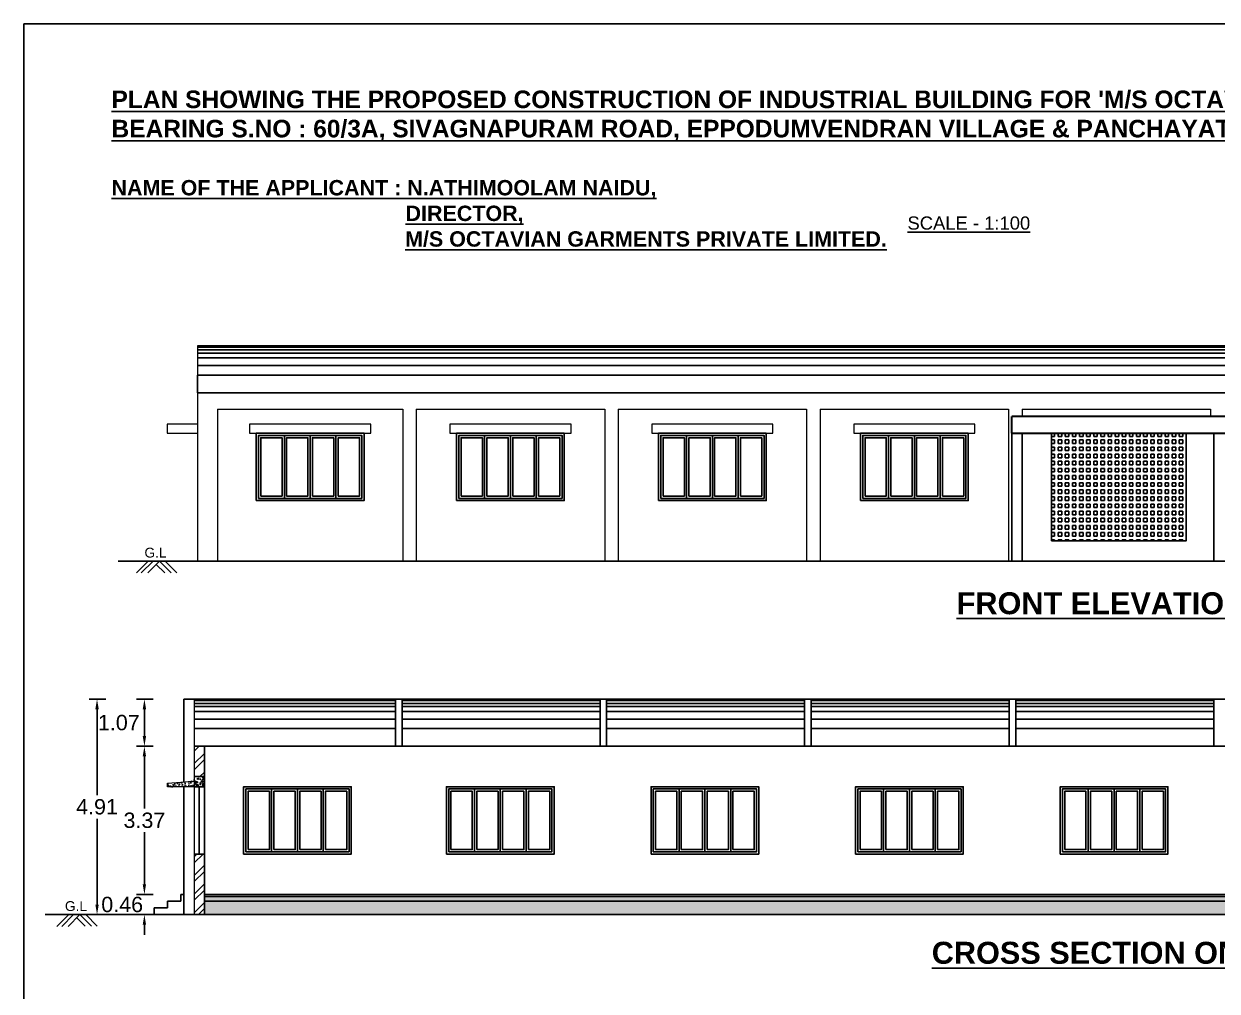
# Model space of a CAD drawing. Header units: metres. Extents: x 3715 to 4596, y 2418 to 2709.
# Drawn here: x 3881.21 to 3908.39, y 2459.38 to 2481.4 of the extents above; entities that cross this region are included whole.
import ezdxf

# ---------------------------------------------------------------- set-up
doc = ezdxf.new("R2010")
doc.units = ezdxf.units.M
doc.header["$MEASUREMENT"] = 0
doc.layers.add('BLK_4_PLINTH_HEIGHT', color=7, linetype='Continuous')
doc.styles.get("Standard").update_dxf_attribs({"font": 'arial.ttf'})
doc.styles.add('TEXT', font='arial.ttf', dxfattribs={"height": 87})
doc.dimstyles.get("Standard").update_dxf_attribs({"dimtxt": 0.35, "dimasz": 0.23, "dimexe": 0.18, "dimexo": 0.0625, "dimgap": 0.09, "dimtad": 0, "dimtih": 1, "dimtoh": 1, "dimzin": 0, "dimdsep": 46, "dimtxsty": 'Standard', "dimcen": 0.09, "dimadec": 0, "dimazin": 0, "dimtfac": 1, "dimtofl": 0, "dimtmove": 2, "dimatfit": 3, "dimfxl": 0, "dimtolj": 1, "dimtzin": 0, "dimarcsym": 0})
pattern_1 = [(45, (-9594.27952, 1521.7733), (-0.2121320344, 0.2121320344), []), (45, (-9594.1381, 1521.7733), (-0.2121320344, 0.2121320344), [])]

# ---------------------------------------------------------------- blocks, each defined once
blk = doc.blocks.new('*D381')
at = {"layer": 'BLK_4_PLINTH_HEIGHT', "color": 0, "lineweight": -2, "ltscale": 0.1}
for p, q in [((3883.952, 2461.81), (3883.952, 2462.04)), ((3884.152, 2461.58), (3883.772, 2461.58)), ((3884.152, 2461.12), (3883.772, 2461.12)), ((3883.952, 2460.89), (3883.952, 2460.66))]:
    blk.add_line(p, q, dxfattribs=at)
at = {"layer": 'BLK_4_PLINTH_HEIGHT', "color": 0, "ltscale": 0.1}
for points in [[(3883.914, 2461.81), (3883.99, 2461.81), (3883.952, 2461.58)], [(3883.914, 2460.89), (3883.99, 2460.89), (3883.952, 2461.12)]]:
    blk.add_solid(points, dxfattribs=at)
at = {"layer": 'BLK_4_PLINTH_HEIGHT', "color": 0, "ltscale": 0.1, "insert": (3883.446, 2461.35), "char_height": 0.35, "attachment_point": 5}
blk.add_mtext('\\A1;0.46', dxfattribs=at)
blk = doc.blocks.new('*D382')
at = {"color": 0, "lineweight": -2, "ltscale": 0.1}
for p, q in [((3884.152, 2464.954), (3883.772, 2464.954)), ((3883.952, 2464.724), (3883.952, 2463.536)), ((3883.952, 2461.81), (3883.952, 2462.998)), ((3884.152, 2461.58), (3883.772, 2461.58))]:
    blk.add_line(p, q, dxfattribs=at)
at = {"color": 0, "ltscale": 0.1}
for points in [[(3883.914, 2464.724), (3883.99, 2464.724), (3883.952, 2464.954)], [(3883.914, 2461.81), (3883.99, 2461.81), (3883.952, 2461.58)]]:
    blk.add_solid(points, dxfattribs=at)
at = {"color": 0, "ltscale": 0.1, "insert": (3883.952, 2463.267), "char_height": 0.35, "attachment_point": 5}
blk.add_mtext('\\A1;3.37', dxfattribs=at)
blk = doc.blocks.new('*D383')
at = {"color": 0, "lineweight": -2, "ltscale": 0.1}
for p, q in [((3884.152, 2466.028), (3883.772, 2466.028)), ((3883.952, 2465.798), (3883.952, 2465.184)), ((3884.152, 2464.954), (3883.772, 2464.954))]:
    blk.add_line(p, q, dxfattribs=at)
at = {"color": 0, "ltscale": 0.1}
for points in [[(3883.914, 2465.798), (3883.99, 2465.798), (3883.952, 2466.028)], [(3883.914, 2465.184), (3883.99, 2465.184), (3883.952, 2464.954)]]:
    blk.add_solid(points, dxfattribs=at)
at = {"color": 0, "ltscale": 0.1, "insert": (3883.369, 2465.491), "char_height": 0.35, "attachment_point": 5}
blk.add_mtext('\\A1;1.07', dxfattribs=at)
blk = doc.blocks.new('*D384')
at = {"color": 0, "lineweight": -2, "ltscale": 0.1}
for p, q in [((3883.073, 2466.028), (3882.693, 2466.028)), ((3882.873, 2465.798), (3882.873, 2463.843)), ((3882.873, 2461.35), (3882.873, 2463.305)), ((3883.073, 2461.12), (3882.693, 2461.12))]:
    blk.add_line(p, q, dxfattribs=at)
at = {"color": 0, "ltscale": 0.1}
for points in [[(3882.835, 2465.798), (3882.912, 2465.798), (3882.873, 2466.028)], [(3882.835, 2461.35), (3882.912, 2461.35), (3882.873, 2461.12)]]:
    blk.add_solid(points, dxfattribs=at)
at = {"color": 0, "ltscale": 0.1, "insert": (3882.873, 2463.574), "char_height": 0.35, "attachment_point": 5}
blk.add_mtext('\\A1;4.91', dxfattribs=at)

msp = doc.modelspace()

# ---------------------------------------------------------------- hatches: boundary and pattern name
h = msp.add_hatch()
h.set_pattern_fill('SQUARE', color=256, scale=0.025556)
h.set_pattern_definition([(0, (3678.22401, 2365.39379), (0, 0.081138885), [0.081138885, -0.081138885]), (90, (3678.22401, 2365.39379), (-0.081138885, 0), [0.081138885, -0.081138885])])
h.paths.add_polyline_path([(3904.60977, 2469.62778), (3907.67643, 2469.62778), (3907.67643, 2472.08112), (3904.60977, 2472.08112)])
at = {"ltscale": 0.1}
h = msp.add_hatch(dxfattribs=at)
h.set_pattern_fill('ANSI32', color=256, scale=0.8)
h.set_pattern_definition(pattern_1)
h.paths.add_polyline_path([(3885.31817, 2464.95375), (3885.08519, 2464.95375), (3885.08519, 2464.26375), (3885.31817, 2464.26375)])
at = {"ltscale": 10}
h = msp.add_hatch(dxfattribs=at)
h.set_pattern_fill('AR-CONC', color=256, scale=0.025556, style=0)
h.set_pattern_definition([(50, (1902.8359, 2814.7979), (0.183299824, -0.016036657), [0.019166667, -0.210833333]), (355, (1902.8359, 2814.7979), (-0.035458674, 0.192226879), [0.015333333, -0.168666667]), (100.4514, (1902.85117, 2814.79656), (0.147841286, 0.176190105), [0.01628916, -0.179180762]), (46.1842, (1902.8359, 2814.849), (0.27273938, -0.042299304), [0.02875, -0.31625]), (96.6356, (1902.85863, 2814.84548), (0.238858247, 0.248941234), [0.02443374, -0.2687711]), (351.1842, (1902.8359, 2814.849), (0.238858053, 0.24894142), [0.023, -0.253]), (21, (1902.86145, 2814.83623), (0.152542913, -0.102891494), [0.019166667, -0.210833333]), (326, (1902.86145, 2814.83623), (0.062180585, 0.185316123), [0.015333333, -0.168666667]), (71.4514, (1902.87417, 2814.82766), (0.21472356, 0.08242446), [0.01628916, -0.179180762]), (37.5, (1902.8359, 2814.797896), (0.0031075186, 0.0850728737), [0, -0.166622222, 0, -0.171222222, 0, -0.1693055555]), (7.5, (1902.8359, 2814.7979), (0.0672288818, 0.100794104), [0, -0.097622222, 0, -0.162788889, 0, -0.0645277777]), (327.5, (1902.77891, 2814.797896), (0.1364212892, -0.0057640228), [0, -0.063888889, 0, -0.199333333, 0, -0.2645]), (317.5, (1902.75335, 2814.7979), (0.1490364654, 0.0255823844), [0, -0.0830555555, 0, -0.132377778, 0, -0.187833333])])
h.paths.add_polyline_path([(3885.31817, 2464.16153), (3885.31817, 2464.03376), (3885.08817, 2464.03376), (3884.47483, 2464.03375), (3884.47483, 2464.11042), (3885.02097, 2464.15593), (3885.08817, 2464.16153), (3885.08817, 2464.16153)])
h = msp.add_hatch(dxfattribs=at)
h.set_pattern_fill('AR-CONC', color=256, scale=0.025556, style=0)
h.set_pattern_definition([(130, (5951.28962, 2814.7979), (-0.183299824, -0.016036657), [0.019166667, -0.210833333]), (185, (5951.28962, 2814.7979), (0.035458674, 0.192226879), [0.015333333, -0.168666667]), (79.5486, (5951.27435, 2814.79656), (-0.147841286, 0.176190105), [0.01628916, -0.179180762]), (133.8158, (5951.28962, 2814.849), (-0.27273938, -0.042299304), [0.02875, -0.31625]), (83.3644, (5951.2669, 2814.84548), (-0.238858247, 0.248941234), [0.02443374, -0.2687711]), (188.8158, (5951.28962, 2814.849), (-0.238858053, 0.24894142), [0.023, -0.253]), (159, (5951.26407, 2814.83623), (-0.152542913, -0.102891494), [0.019166667, -0.210833333]), (214, (5951.26407, 2814.83623), (-0.062180585, 0.185316123), [0.015333333, -0.168666667]), (108.5486, (5951.25135, 2814.82765), (-0.21472356, 0.08242446), [0.01628916, -0.179180762]), (142.5, (5951.28962, 2814.797894), (-0.0031075186, 0.0850728737), [0, -0.166622222, 0, -0.171222222, 0, -0.1693055555]), (172.5, (5951.28962, 2814.79789), (-0.0672288818, 0.100794104), [0, -0.097622222, 0, -0.162788889, 0, -0.0645277777]), (212.5, (5951.34661, 2814.797894), (-0.1364212892, -0.0057640228), [0, -0.063888889, 0, -0.199333333, 0, -0.2645]), (222.5, (5951.37217, 2814.79789), (-0.1490364654, 0.0255823844), [0, -0.0830555555, 0, -0.132377778, 0, -0.187833333])])
h.paths.add_polyline_path([(3885.31817, 2464.26375), (3885.08817, 2464.26375), (3885.08817, 2464.03375), (3885.31817, 2464.03375)])
h = msp.add_hatch(dxfattribs=at)
h.set_pattern_fill('AR-CONC', color=256, scale=0.025556, style=0)
h.set_pattern_definition([(50, (1902.8359, 2814.7979), (0.183299824, -0.016036657), [0.019166667, -0.210833333]), (355, (1902.8359, 2814.7979), (-0.035458674, 0.192226879), [0.015333333, -0.168666667]), (100.4514, (1902.85117, 2814.79656), (0.147841286, 0.176190105), [0.01628916, -0.179180762]), (46.1842, (1902.8359, 2814.849), (0.27273938, -0.042299304), [0.02875, -0.31625]), (96.6356, (1902.85863, 2814.84548), (0.238858247, 0.248941234), [0.02443374, -0.2687711]), (351.1842, (1902.8359, 2814.849), (0.238858053, 0.24894142), [0.023, -0.253]), (21, (1902.86145, 2814.83623), (0.152542913, -0.102891494), [0.019166667, -0.210833333]), (326, (1902.86145, 2814.83623), (0.062180585, 0.185316123), [0.015333333, -0.168666667]), (71.4514, (1902.87417, 2814.82765), (0.21472356, 0.08242446), [0.01628916, -0.179180762]), (37.5, (1902.8359, 2814.797894), (0.0031075186, 0.0850728737), [0, -0.166622222, 0, -0.171222222, 0, -0.1693055555]), (7.5, (1902.8359, 2814.79789), (0.0672288818, 0.100794104), [0, -0.097622222, 0, -0.162788889, 0, -0.0645277777]), (327.5, (1902.77891, 2814.797894), (0.1364212892, -0.0057640228), [0, -0.063888889, 0, -0.199333333, 0, -0.2645]), (317.5, (1902.75335, 2814.79789), (0.1490364654, 0.0255823844), [0, -0.0830555555, 0, -0.132377778, 0, -0.187833333])])
h.paths.add_polyline_path([(3885.08817, 2464.16153), (3885.31817, 2464.16153), (3885.31817, 2464.03375), (3885.08817, 2464.03375)])
at = {"ltscale": 0.1}
h = msp.add_hatch(dxfattribs=at)
h.set_pattern_fill('ANSI32', color=256, scale=0.8)
h.set_pattern_definition(pattern_1)
h.paths.add_polyline_path([(3885.31817, 2461.12042), (3885.08519, 2461.12042), (3885.08519, 2462.50042), (3885.31817, 2462.50042)])
h = msp.add_hatch(dxfattribs=at)
h.set_pattern_fill('AR-CONC', color=256, scale=0.03)
h.set_pattern_definition([(50, (-9594.27952, 1521.7733), (0.2151780548, -0.0188256405), [0.0225, -0.2475]), (355, (-9594.27952, 1521.7733), (-0.0416254, 0.22565764), [0.018, -0.198]), (100.4514445, (-9594.26158, 1521.77174), (0.173552654, 0.2068319973), [0.0191220576, -0.2103426336]), (46.1842, (-9594.27952, 1521.8333), (0.320172399, -0.049655784), [0.03375, -0.37125]), (96.6356355, (-9594.25283, 1521.82917), (0.280398584, 0.29223558), [0.0286831026, -0.315514128]), (351.184164, (-9594.2795, 1521.8333), (0.2803985835, 0.29223558), [0.027, -0.297]), (21, (-9594.24952, 1521.8183), (0.1790721156, -0.1207856672), [0.0225, -0.2475]), (326, (-9594.24952, 1521.8183), (0.0729945996, 0.2175450135), [0.018, -0.198]), (71.4514447, (-9594.2346, 1521.80824), (0.252066713, 0.096759346), [0.019122057, -0.2103426336]), (37.5, (-9594.279516, 1521.77331), (0.0036479566, 0.09986815615), [0, -0.1956, 0, -0.201, 0, -0.19875]), (7.5, (-9594.27952, 1521.77331), (0.0789208612, 0.1183235136), [0, -0.1146, 0, -0.1911, 0, -0.07575]), (327.5, (-9594.34642, 1521.77331), (0.16014673085, -0.0067664615), [0, -0.075, 0, -0.234, 0, -0.3105]), (317.5, (-9594.37642, 1521.77331), (0.1749558508, 0.0300314947), [0, -0.0975, 0, -0.1554, 0, -0.2205])])
h.paths.add_polyline_path([(3926.9436, 2461.53042), (3885.31817, 2461.53042), (3885.31817, 2461.43042), (3926.9436, 2461.43042)])
h = msp.add_hatch(dxfattribs=at)
h.set_pattern_fill('AR-SAND', color=256, scale=0.12)
h.set_pattern_definition([(37.5, (-9594.27952, 1521.7733), (-0.007559203, 0.2312188523), [0, -0.1824, 0, -0.204, 0, -0.195]), (7.5, (-9594.27952, 1521.7733), (0.2123732046, 0.338657528), [0, -0.0984, 0, -0.1644, 0, -0.063]), (327.5, (-9594.42712, 1521.7733), (0.3736970234, 0.0006790864), [0, -0.06, 0, -0.216, 0, -0.282]), (317.5, (-9594.4271, 1521.7733), (0.3607351925, 0.105321068), [0, -0.03, 0, -0.1416, 0, -0.162])])
h.paths.add_polyline_path([(3885.31817, 2461.43042), (3885.31817, 2461.12042), (3926.9436, 2461.12042), (3926.9436, 2461.43042)])

# ---------------------------------------------------------------- linework, layer by layer
at = {"lineweight": 15}
for p, q in [((3885.15937, 2474.07491, 0), (3885.15937, 2469.16778)), ((3885.61937, 2472.62999), (3885.61937, 2469.16778)), ((3885.61937, 2472.62999), (3889.83604, 2472.62999)), ((3889.83604, 2472.62999), (3889.83604, 2469.16778)), ((3890.1427, 2472.62999), (3890.1427, 2469.16778)), ((3890.1427, 2472.62999), (3894.43604, 2472.62999)), ((3894.43604, 2472.62999), (3894.43604, 2469.16778)), ((3894.7427, 2472.62999), (3894.7427, 2469.16778)), ((3894.7427, 2472.62999), (3899.03604, 2472.62999)), ((3899.03604, 2472.62999), (3899.03604, 2469.16778)), ((3899.3427, 2472.62999), (3899.3427, 2469.16778)), ((3899.3427, 2472.62999), (3903.63604, 2472.62999)), ((3903.63604, 2472.62999), (3903.63604, 2469.16778)), ((3903.9427, 2472.62999), (3903.9427, 2472.46445)), ((3903.9427, 2472.62999), (3903.9427, 2472.46445)), ((3903.9427, 2472.62999), (3908.23604, 2472.62999)), ((3908.23604, 2472.62999), (3908.23604, 2472.46445)), ((3885.08519, 2466.02755, 0), (3885.08519, 2461.12042))]:
    msp.add_line(p, q, dxfattribs=at)
for p, q in [((3927.17658, 2474.07491, 0), (3885.15937, 2474.07491, 0)), ((3927.17658, 2474.04285, 0), (3885.15937, 2474.04285, 0)), ((3927.17658, 2473.97873, 0), (3885.15937, 2473.97873, 0)), ((3927.17658, 2473.90544, 0), (3885.15937, 2473.90544, 0)), ((3927.17658, 2473.79551, 0), (3885.15937, 2473.79551, 0)), ((3927.17658, 2473.62145, 0), (3885.15937, 2473.62145, 0)), ((3887.13993, 2472.03001), (3887.13993, 2470.59889)), ((3887.7277, 2472.03001), (3887.7277, 2470.59889)), ((3888.31548, 2472.03001), (3888.31548, 2470.59889)), ((3891.70159, 2472.03001), (3891.70159, 2470.59889)), ((3892.28937, 2472.03001), (3892.28937, 2470.59889)), ((3892.87715, 2472.03001), (3892.87715, 2470.59889)), ((3896.30159, 2472.03001), (3896.30159, 2470.59889)), ((3896.88937, 2472.03001), (3896.88937, 2470.59889)), ((3897.47715, 2472.03001), (3897.47715, 2470.59889)), ((3900.90159, 2472.03001), (3900.90159, 2470.59889)), ((3901.48937, 2472.03001), (3901.48937, 2470.59889)), ((3902.07715, 2472.03001), (3902.07715, 2470.59889)), ((3883.35605, 2469.16778), (3928.5285, 2469.16778)), ((3927.4054, 2466.02755, 0), (3884.85221, 2466.02755, 0)), ((3889.66973, 2465.99549, 0), (3885.08519, 2465.99549, 0)), ((3889.66973, 2465.93136, 0), (3885.08519, 2465.93136, 0)), ((3894.32927, 2465.99549, 0), (3889.81973, 2465.99549, 0)), ((3894.32927, 2465.93136, 0), (3889.81973, 2465.93136, 0)), ((3898.98881, 2465.99549, 0), (3894.47927, 2465.99549, 0)), ((3898.98881, 2465.93136, 0), (3894.47927, 2465.93136, 0)), ((3903.64834, 2465.99549, 0), (3899.13881, 2465.99549, 0)), ((3903.64834, 2465.93136, 0), (3899.13881, 2465.93136, 0)), ((3908.30788, 2465.99549, 0), (3903.79834, 2465.99549, 0)), ((3908.30788, 2465.93136, 0), (3903.79834, 2465.93136, 0)), ((3889.66973, 2465.85807, 0), (3885.08519, 2465.85807, 0)), ((3889.66973, 2465.74814, 0), (3885.08519, 2465.74814, 0)), ((3894.32927, 2465.85807, 0), (3889.81973, 2465.85807, 0)), ((3894.32927, 2465.74814, 0), (3889.81973, 2465.74814, 0)), ((3898.98881, 2465.85807, 0), (3894.47927, 2465.85807, 0)), ((3898.98881, 2465.74814, 0), (3894.47927, 2465.74814, 0)), ((3903.64834, 2465.85807, 0), (3899.13881, 2465.85807, 0)), ((3903.64834, 2465.74814, 0), (3899.13881, 2465.74814, 0)), ((3908.30788, 2465.85807, 0), (3903.79834, 2465.85807, 0)), ((3908.30788, 2465.74814, 0), (3903.79834, 2465.74814, 0)), ((3889.66973, 2465.57408, 0), (3885.08519, 2465.57408, 0)), ((3894.32927, 2465.57408, 0), (3889.81973, 2465.57408, 0)), ((3898.98881, 2465.57408, 0), (3894.47927, 2465.57408, 0)), ((3903.64834, 2465.57408, 0), (3899.13881, 2465.57408, 0)), ((3908.30788, 2465.57408, 0), (3903.79834, 2465.57408, 0)), ((3886.85013, 2463.98264), (3886.85013, 2462.55153)), ((3887.43791, 2463.98264), (3887.43791, 2462.55153)), ((3888.02569, 2463.98264), (3888.02569, 2462.55153)), ((3891.47084, 2463.98264), (3891.47084, 2462.55153)), ((3892.05862, 2463.98264), (3892.05862, 2462.55153)), ((3892.6464, 2463.98264), (3892.6464, 2462.55153)), ((3896.13038, 2463.98264), (3896.13038, 2462.55153)), ((3896.71816, 2463.98264), (3896.71816, 2462.55153)), ((3897.30594, 2463.98264), (3897.30594, 2462.55153)), ((3900.78992, 2463.98264), (3900.78992, 2462.55153)), ((3901.3777, 2463.98264), (3901.3777, 2462.55153)), ((3901.96548, 2463.98264), (3901.96548, 2462.55153)), ((3905.44946, 2463.98264), (3905.44946, 2462.55153)), ((3906.03724, 2463.98264), (3906.03724, 2462.55153)), ((3906.62501, 2463.98264), (3906.62501, 2462.55153)), ((3885.31817, 2461.58042), (3926.9436, 2461.58042)), ((3884.47852, 2461.42709), (3884.47852, 2461.27375)), ((3884.78519, 2461.42709), (3884.47852, 2461.42709)), ((3885.31817, 2461.53042), (3926.9436, 2461.53042)), ((3885.31817, 2461.43042), (3926.9436, 2461.43042)), ((3881.69152, 2461.12042), (3928.6706, 2461.12042)), ((3884.47852, 2461.27375), (3884.17186, 2461.27375)), ((3884.17186, 2461.27375), (3884.17186, 2461.12042))]:
    msp.add_line(p, q)
at = {"lineweight": 25}
for p, q in [((3885.15937, 2473.4029, 0), (3927.17658, 2473.4029, 0)), ((3885.15937, 2473.00112, 0), (3885.15937, 2473.4029, 0)), ((3885.15937, 2473.00112, 0), (3927.17658, 2473.00112, 0)), ((3903.7127, 2472.08112), (3903.7127, 2469.16778)), ((3903.9427, 2472.08112), (3903.9427, 2469.16778)), ((3908.3127, 2472.08112), (3908.3127, 2469.16778)), ((3884.03871, 2469.16778), (3883.77043, 2468.89951)), ((3884.15021, 2469.16778), (3883.88194, 2468.89951)), ((3884.22311, 2469.09488), (3884.41442, 2468.90357)), ((3884.42568, 2469.16778), (3884.68989, 2468.90357)), ((3885.08519, 2465.35553, 0), (3889.66973, 2465.35553, 0)), ((3889.81973, 2465.35553, 0), (3894.32927, 2465.35553, 0)), ((3894.47927, 2465.35553, 0), (3898.98881, 2465.35553, 0)), ((3899.13881, 2465.35553, 0), (3903.64834, 2465.35553, 0)), ((3903.79834, 2465.35553, 0), (3908.30788, 2465.35553, 0)), ((3885.08519, 2464.95375, 0), (3927.17658, 2464.95375, 0)), ((3882.22761, 2461.12042), (3881.95934, 2460.85215)), ((3882.33911, 2461.12042), (3882.07084, 2460.85215)), ((3882.41202, 2461.04752), (3882.60332, 2460.85621)), ((3882.61458, 2461.12042), (3882.8788, 2460.85621))]:
    msp.add_line(p, q, dxfattribs=at)
at = {"lineweight": 35}
for p, q in [((3903.7127, 2472.08112, 0.00001), (3903.7127, 2472.46445, -0.00002)), ((3926.93882, 2472.46445, -0.00298), (3903.7127, 2472.46445, 0)), ((3903.7127, 2472.08112, 0.00001), (3926.93882, 2472.08112, 0))]:
    msp.add_line(p, q, dxfattribs=at)
at = {"linetype": 'Continuous', "lineweight": 20}
for p, q in [((3885.15937, 2472.28556), (3884.46937, 2472.28556)), ((3884.46937, 2472.28556), (3884.46937, 2472.08112)), ((3889.1077, 2472.28556), (3886.3477, 2472.28556)), ((3886.3477, 2472.28556), (3886.3477, 2472.08112)), ((3889.1077, 2472.08112), (3889.1077, 2472.28556)), ((3893.66937, 2472.28556), (3890.90937, 2472.28556)), ((3890.90937, 2472.28556), (3890.90937, 2472.08112)), ((3893.66937, 2472.08112), (3893.66937, 2472.28556)), ((3898.26937, 2472.28556), (3895.50937, 2472.28556)), ((3895.50937, 2472.28556), (3895.50937, 2472.08112)), ((3898.26937, 2472.08112), (3898.26937, 2472.28556)), ((3902.86937, 2472.28556), (3900.10937, 2472.28556)), ((3900.10937, 2472.28556), (3900.10937, 2472.08112)), ((3902.86937, 2472.08112), (3902.86937, 2472.28556)), ((3884.46937, 2472.08112), (3885.15937, 2472.08112)), ((3886.3477, 2472.08112), (3889.1077, 2472.08112)), ((3890.90937, 2472.08112), (3893.66937, 2472.08112)), ((3895.50937, 2472.08112), (3898.26937, 2472.08112)), ((3900.10937, 2472.08112), (3902.86937, 2472.08112))]:
    msp.add_line(p, q, dxfattribs=at)
at = {"lineweight": 20}
for p, q in [((3904.60977, 2469.62778), (3904.60977, 2472.08112)), ((3907.67643, 2469.62778), (3907.67643, 2472.08112)), ((3907.67643, 2469.62778), (3904.60977, 2469.62778))]:
    msp.add_line(p, q, dxfattribs=at)
at = {"ltscale": 0.1}
for p, q in [((3884.85221, 2464.14187), (3884.85221, 2466.02755)), ((3889.66973, 2466.02755), (3889.66973, 2464.95375)), ((3889.81973, 2466.02755), (3889.81973, 2464.95375)), ((3894.32927, 2466.02755), (3894.32927, 2464.95375)), ((3894.47927, 2466.02755), (3894.47927, 2464.95375)), ((3898.98881, 2466.02755), (3898.98881, 2464.95375)), ((3899.13881, 2466.02755), (3899.13881, 2464.95375)), ((3903.64834, 2466.02755), (3903.64834, 2464.95375)), ((3903.79834, 2466.02755), (3903.79834, 2464.95375)), ((3908.30788, 2466.02755), (3908.30788, 2464.95375)), ((3885.31817, 2461.12042), (3885.31817, 2464.95375)), ((3884.85221, 2461.12042), (3884.85221, 2464.03375)), ((3885.31401, 2464.03375), (3885.08103, 2464.03375)), ((3885.31817, 2464.26375), (3885.08519, 2464.26375)), ((3885.19752, 2464.03375), (3885.19752, 2462.50042)), ((3885.31401, 2462.50042), (3885.08103, 2462.50042)), ((3884.85221, 2461.58042), (3884.78519, 2461.58042)), ((3884.78519, 2461.58042), (3884.78519, 2461.42709))]:
    msp.add_line(p, q, dxfattribs=at)
at = {"lineweight": 20, "ltscale": 10}
for p, q in [((3884.47483, 2464.11042), (3885.08519, 2464.16128)), ((3884.47483, 2464.03375), (3884.47483, 2464.11042)), ((3885.31817, 2464.03375), (3884.47483, 2464.03375))]:
    msp.add_line(p, q, dxfattribs=at)
at = {"ltscale": 0.1}
msp.add_lwpolyline([(3958.86444, 2481.40153), (3881.20659, 2481.40153), (3881.20659, 2431.39604), (3958.86444, 2431.47604)], close=True, dxfattribs=at)
for points in [[(3886.50104, 2470.54778), (3888.95437, 2470.54778), (3888.95437, 2472.08112), (3886.50104, 2472.08112)], [(3886.55215, 2470.59889), (3888.90326, 2470.59889), (3888.90326, 2472.03001), (3886.55215, 2472.03001)], [(3886.60326, 2470.65001), (3887.08881, 2470.65001), (3887.08881, 2471.97889), (3886.60326, 2471.97889)], [(3887.19104, 2470.65001), (3887.67659, 2470.65001), (3887.67659, 2471.97889), (3887.19104, 2471.97889)], [(3887.77881, 2470.65001), (3888.26437, 2470.65001), (3888.26437, 2471.97889), (3887.77881, 2471.97889)], [(3888.36659, 2470.65001), (3888.85215, 2470.65001), (3888.85215, 2471.97889), (3888.36659, 2471.97889)], [(3891.0627, 2470.54778), (3893.51604, 2470.54778), (3893.51604, 2472.08112), (3891.0627, 2472.08112)], [(3891.11381, 2470.59889), (3893.46493, 2470.59889), (3893.46493, 2472.03001), (3891.11381, 2472.03001)], [(3891.16493, 2470.65001), (3891.65048, 2470.65001), (3891.65048, 2471.97889), (3891.16493, 2471.97889)], [(3891.7527, 2470.65001), (3892.23826, 2470.65001), (3892.23826, 2471.97889), (3891.7527, 2471.97889)], [(3892.34048, 2470.65001), (3892.82604, 2470.65001), (3892.82604, 2471.97889), (3892.34048, 2471.97889)], [(3892.92826, 2470.65001), (3893.41381, 2470.65001), (3893.41381, 2471.97889), (3892.92826, 2471.97889)], [(3895.6627, 2470.54778), (3898.11604, 2470.54778), (3898.11604, 2472.08112), (3895.6627, 2472.08112)], [(3895.71381, 2470.59889), (3898.06493, 2470.59889), (3898.06493, 2472.03001), (3895.71381, 2472.03001)], [(3895.76493, 2470.65001), (3896.25048, 2470.65001), (3896.25048, 2471.97889), (3895.76493, 2471.97889)], [(3896.3527, 2470.65001), (3896.83826, 2470.65001), (3896.83826, 2471.97889), (3896.3527, 2471.97889)], [(3896.94048, 2470.65001), (3897.42604, 2470.65001), (3897.42604, 2471.97889), (3896.94048, 2471.97889)], [(3897.52826, 2470.65001), (3898.01381, 2470.65001), (3898.01381, 2471.97889), (3897.52826, 2471.97889)], [(3900.2627, 2470.54778), (3902.71604, 2470.54778), (3902.71604, 2472.08112), (3900.2627, 2472.08112)], [(3900.31381, 2470.59889), (3902.66492, 2470.59889), (3902.66492, 2472.03001), (3900.31381, 2472.03001)], [(3900.36493, 2470.65001), (3900.85048, 2470.65001), (3900.85048, 2471.97889), (3900.36493, 2471.97889)], [(3900.9527, 2470.65001), (3901.43826, 2470.65001), (3901.43826, 2471.97889), (3900.9527, 2471.97889)], [(3901.54048, 2470.65001), (3902.02604, 2470.65001), (3902.02604, 2471.97889), (3901.54048, 2471.97889)], [(3902.12826, 2470.65001), (3902.61381, 2470.65001), (3902.61381, 2471.97889), (3902.12826, 2471.97889)], [(3904.60977, 2469.62778), (3907.67643, 2469.62778), (3907.67643, 2472.08112), (3904.60977, 2472.08112)], [(3886.21125, 2462.50042), (3888.66458, 2462.50042), (3888.66458, 2464.03375), (3886.21125, 2464.03375)], [(3890.83195, 2462.50042), (3893.28529, 2462.50042), (3893.28529, 2464.03375), (3890.83195, 2464.03375)], [(3895.49149, 2462.50042), (3897.94483, 2462.50042), (3897.94483, 2464.03375), (3895.49149, 2464.03375)], [(3900.15103, 2462.50042), (3902.60436, 2462.50042), (3902.60436, 2464.03375), (3900.15103, 2464.03375)], [(3904.81057, 2462.50042), (3907.2639, 2462.50042), (3907.2639, 2464.03375), (3904.81057, 2464.03375)], [(3886.26236, 2462.55153), (3888.61347, 2462.55153), (3888.61347, 2463.98264), (3886.26236, 2463.98264)], [(3886.31347, 2462.60264), (3886.79902, 2462.60264), (3886.79902, 2463.93153), (3886.31347, 2463.93153)], [(3886.90125, 2462.60264), (3887.3868, 2462.60264), (3887.3868, 2463.93153), (3886.90125, 2463.93153)], [(3887.48902, 2462.60264), (3887.97458, 2462.60264), (3887.97458, 2463.93153), (3887.48902, 2463.93153)], [(3888.0768, 2462.60264), (3888.56236, 2462.60264), (3888.56236, 2463.93153), (3888.0768, 2463.93153)], [(3890.88307, 2462.55153), (3893.23418, 2462.55153), (3893.23418, 2463.98264), (3890.88307, 2463.98264)], [(3890.93418, 2462.60264), (3891.41973, 2462.60264), (3891.41973, 2463.93153), (3890.93418, 2463.93153)], [(3891.52195, 2462.60264), (3892.00751, 2462.60264), (3892.00751, 2463.93153), (3891.52195, 2463.93153)], [(3892.10973, 2462.60264), (3892.59529, 2462.60264), (3892.59529, 2463.93153), (3892.10973, 2463.93153)], [(3892.69751, 2462.60264), (3893.18307, 2462.60264), (3893.18307, 2463.93153), (3892.69751, 2463.93153)], [(3895.5426, 2462.55153), (3897.89372, 2462.55153), (3897.89372, 2463.98264), (3895.5426, 2463.98264)], [(3895.59372, 2462.60264), (3896.07927, 2462.60264), (3896.07927, 2463.93153), (3895.59372, 2463.93153)], [(3896.18149, 2462.60264), (3896.66705, 2462.60264), (3896.66705, 2463.93153), (3896.18149, 2463.93153)], [(3896.76927, 2462.60264), (3897.25483, 2462.60264), (3897.25483, 2463.93153), (3896.76927, 2463.93153)], [(3897.35705, 2462.60264), (3897.8426, 2462.60264), (3897.8426, 2463.93153), (3897.35705, 2463.93153)], [(3900.20214, 2462.55153), (3902.55325, 2462.55153), (3902.55325, 2463.98264), (3900.20214, 2463.98264)], [(3900.25325, 2462.60264), (3900.73881, 2462.60264), (3900.73881, 2463.93153), (3900.25325, 2463.93153)], [(3900.84103, 2462.60264), (3901.32659, 2462.60264), (3901.32659, 2463.93153), (3900.84103, 2463.93153)], [(3901.42881, 2462.60264), (3901.91437, 2462.60264), (3901.91437, 2463.93153), (3901.42881, 2463.93153)], [(3902.01659, 2462.60264), (3902.50214, 2462.60264), (3902.50214, 2463.93153), (3902.01659, 2463.93153)], [(3904.86168, 2462.55153), (3907.21279, 2462.55153), (3907.21279, 2463.98264), (3904.86168, 2463.98264)], [(3904.91279, 2462.60264), (3905.39835, 2462.60264), (3905.39835, 2463.93153), (3904.91279, 2463.93153)], [(3905.50057, 2462.60264), (3905.98613, 2462.60264), (3905.98613, 2463.93153), (3905.50057, 2463.93153)], [(3906.08835, 2462.60264), (3906.5739, 2462.60264), (3906.5739, 2463.93153), (3906.08835, 2463.93153)], [(3906.67613, 2462.60264), (3907.16168, 2462.60264), (3907.16168, 2463.93153), (3906.67613, 2463.93153)]]:
    msp.add_lwpolyline(points, close=True)
at = {"lineweight": 25}
for points in [[(3884.56023, 2468.90357), (3884.29602, 2469.16778), (3884.02774, 2468.89951)], [(3882.74913, 2460.85621), (3882.48492, 2461.12042), (3882.21665, 2460.85215)]]:
    msp.add_lwpolyline(points, dxfattribs=at)
at = {"layer": 'BLK_4_PLINTH_HEIGHT'}
msp.add_line((3885.31817, 2461.58042), (3885.31817, 2461.12042), dxfattribs=at)

# ---------------------------------------------------------------- texts
at = {"lineweight": 25}
for p in [(3883.95303, 2469.25012), (3882.14194, 2461.20276)]:
    msp.add_text('G.L', height=0.223783, dxfattribs=at).set_placement(p)
at = {"attachment_point": 1}
for s, width, heights, insert, char_height in [("\\A1;{\\fArial|b1|i0|c0|p34;\\LPLAN SHOWING THE PROPOSED CONSTRUCTION OF INDUSTRIAL BUILDING FOR 'M/S OCTAVIAN GARMENTS PVT. LTD' & PROPOSED INSTALLATION OF 377.0 HP ELC. MOTOR  \\PBEARING S.NO : 60/3A, SIVAGNAPURAM ROAD, EPPODUMVENDRAN VILLAGE & PANCHAYAT, OTTAPIDARAM TALUK.\\H1.44331x; }", 89.0725229, [0], (3883.20246, 2479.88371), 0.4), ('{\\LSCALE - 1:100}', 4.134936, [0.87063], (3901.33254, 2477.01651), 0.3), ("{\\fArial|b1|i0|c0|p34;\\LCROSS SECTION ON 'OP'}", 17.4660187, [0], (3901.88508, 2460.50196), 0.5)]:
    msp.add_mtext_dynamic_manual_height_columns(s, width=width, gutter_width=1, heights=heights, dxfattribs=dict(at, insert=insert, char_height=char_height))
at = {"insert": (3883.20246, 2477.84647), "char_height": 0.35, "width": 20.1821066, "attachment_point": 1}
msp.add_mtext('\\A1;{\\fArial|b1|i0|c0|p34;\\LNAME OF THE APPLICANT : N.ATHIMOOLAM NAIDU, \\P}^I                                       {\\fArial|b1|i0|c0|p34;\\LDIRECTOR,\\P}^I^I^I^I        {\\fArial|b1|i0|c0|p34;\\LM/S OCTAVIAN GARMENTS PRIVATE LIMITED.}', dxfattribs=at)
at = {"insert": (3902.45245, 2468.46063), "char_height": 0.5, "width": 6.8463962, "attachment_point": 1, "style": 'TEXT'}
msp.add_mtext('{\\fArial|b1|i0|c0|p34;\\LFRONT ELEVATION}', dxfattribs=at)

# ---------------------------------------------------------------- dimensions: what is measured, and where the dimension line sits
at = {"ltscale": 0.1}
for base, p1, p2, picture, middle in [((3882.87326, 2461.12042), (3884.85221, 2466.02755), (3884.85221, 2461.12042), '*D384', (3882.87326, 2463.57399)), ((3883.95186, 2464.95375), (3885.08519, 2466.02755, 0), (3885.08519, 2464.95375, 0), '*D383', (3883.36946, 2465.49065)), ((3883.95186, 2464.95375), (3885.31817, 2461.58042), (3885.31817, 2464.95375, 0), '*D382', (3883.95186, 2463.26709))]:
    dim = msp.add_linear_dim(base=base, p1=p1, p2=p2, angle=90, dimstyle='Standard', dxfattribs=at)
    dim.commit()
    dim.dimension.update_dxf_attribs({"geometry": picture, "text_midpoint": middle})
at = {"layer": 'BLK_4_PLINTH_HEIGHT', "color": 7, "ltscale": 0.1}
dim = msp.add_linear_dim(base=(3883.95186, 2461.12042), p1=(3885.61917, 2461.58042), p2=(3885.61917, 2461.12042), angle=90, dimstyle='Standard', dxfattribs=at)
dim.commit()
dim.dimension.update_dxf_attribs({"geometry": '*D381', "text_midpoint": (3883.44565, 2461.35042), "dimtype": 160})

doc.saveas('drawing.dxf')
